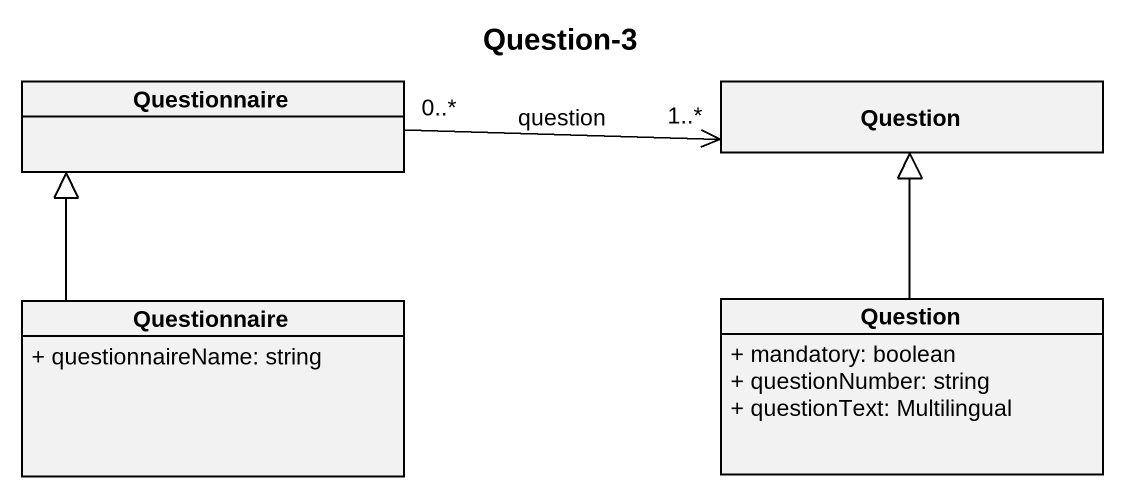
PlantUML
@startuml
title Question-3
hide circle
hide empty members
skinparam classAttributeIconSize 0
class Questionnaire
class Question
class "Questionnaire" as Questionnaire_2 {
  + questionnaireName: string
}
class "Question" as Question_2 {
  + mandatory: boolean
  + questionNumber: string
  + questionText: Multilingual
}
Questionnaire "0..*" -right-> "1..*" Question : question
Questionnaire_2 -up-|> Questionnaire
Question_2 -up-|> Question
@enduml
